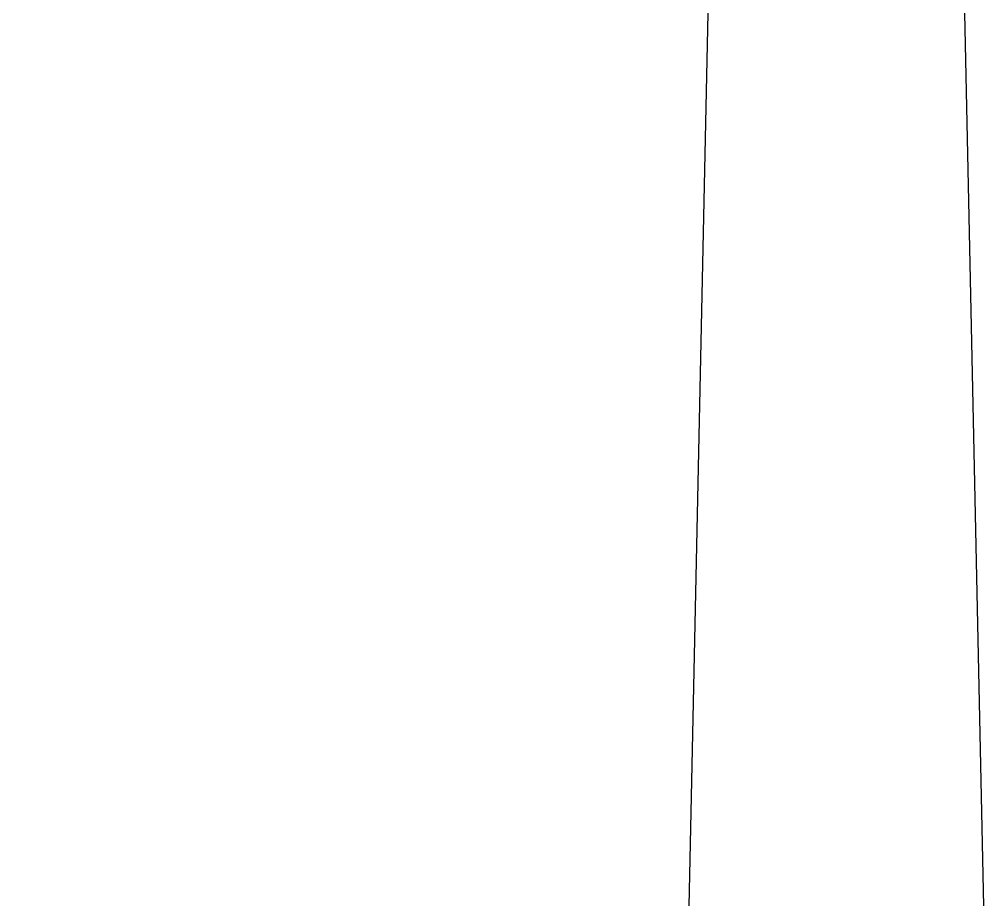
# Model space of a CAD drawing. Header units: millimetres. Extents: x 0 to 297, y 0 to 210.
# Drawn here: x 141.54 to 153.67, y 129.78 to 140.83 of the extents above; entities that cross this region are included whole.
import ezdxf

# ---------------------------------------------------------------- set-up
doc = ezdxf.new("R2010")
doc.units = ezdxf.units.MM
doc.layers.add('图框', color=7, linetype='Continuous')
doc.dimstyles.new('SLDDIMSTYLE0', dxfattribs={"dimtxt": 0.18, "dimasz": 1.016, "dimexe": 0, "dimexo": 0.0625, "dimgap": 0, "dimtad": 0, "dimtih": 1, "dimtoh": 1, "dimdec": 0, "dimrnd": 1e-09, "dimzin": 0, "dimdsep": 46, "dimtxsty": 'Standard', "dimblk1": 'DOT', "dimblk2": 'DOT', "dimsah": 1, "dimcen": 0.09, "dimadec": 0, "dimazin": 0, "dimtfac": 1.016, "dimtdec": 0, "dimtofl": 0, "dimtmove": 0, "dimatfit": 3, "dimldrblk": 'DOT', "dimfxl": 1, "dimfrac": 2, "dimtolj": 1, "dimtzin": 0, "dimarcsym": 0})

# ---------------------------------------------------------------- blocks, each defined once
blk = doc.blocks.new('_Dot')
at = {"color": 0, "linetype": 'ByBlock', "lineweight": -2}
blk.add_line((-0.5, 0), (-1, 0), dxfattribs=at)
at = {"color": 0, "linetype": 'ByBlock', "const_width": 0.5}
blk.add_lwpolyline([(-0.25, 0, 1), (0.25, 0, 1)], format="xyb", close=True, dxfattribs=at)

msp = doc.modelspace()

# ---------------------------------------------------------------- linework, layer by layer
at = {"color": 7, "linetype": 'Continuous', "lineweight": 25}
for p, q in [((150.194, 141.344), (149.924, 128.622)), ((153.674, 128.622), (153.406, 141.227))]:
    msp.add_line(p, q, dxfattribs=at)

# ---------------------------------------------------------------- leaders
at = {"layer": '图框'}
msp.add_leader([(149.267, 159.052), (100.427, 110.632)], dimstyle='SLDDIMSTYLE0', dxfattribs=at)

doc.saveas('drawing.dxf')
